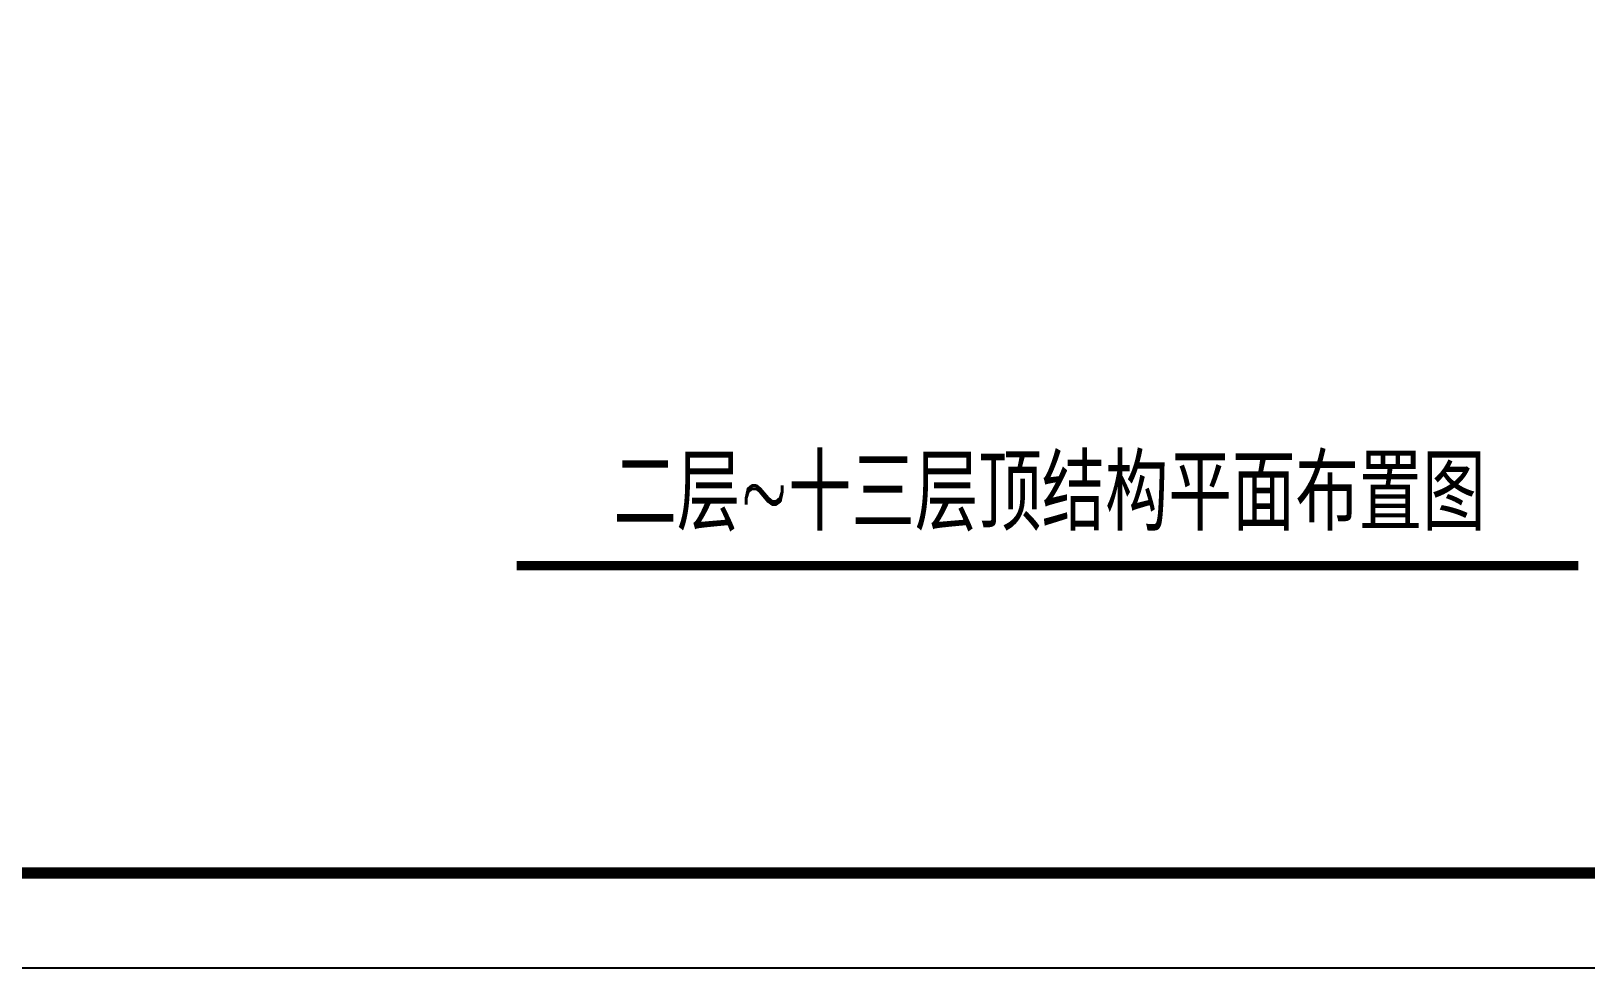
# Model space of a CAD drawing. Extents: x 154268 to 5133249, y -1832900 to 601179.
# Drawn here: x 280876 to 297262, y 541638 to 551514 of the extents above; entities that cross this region are included whole.
import ezdxf
from ezdxf.enums import TextEntityAlignment as Align

# ---------------------------------------------------------------- set-up
doc = ezdxf.new("R2010")
doc.units = 0
doc.header["$LTSCALE"] = 1000
doc.layers.add('_TSZ_PLOT_MARK', color=1, linetype='Continuous', plot=False)
for name, color, linetype in [('A-ANNO-TITLE', 3, 'Continuous'), ('HZ', 2, 'Continuous'), ('S-FLOOR-说明', 7, 'Continuous')]:
    doc.layers.add(name, color=color, linetype=linetype)
doc.styles.add('DD', font='romand__.ttf', dxfattribs={"width": 0.7, "bigfont": 'HZTXT.SHX'})

msp = doc.modelspace()

# ---------------------------------------------------------------- linework, layer by layer
at = {"layer": '_TSZ_PLOT_MARK'}
msp.add_lwpolyline([(261103.6, 541638.3), (345203.6, 541638.3), (345203.6, 601038.3), (261103.6, 601038.3)], close=True, dxfattribs=at)
at = {"layer": 'A-ANNO-TITLE'}
msp.add_lwpolyline([(261103.6, 541638.3), (345203.6, 541638.3), (345203.6, 601038.3), (261103.6, 601038.3)], close=True, dxfattribs=at)
at = {"layer": 'A-ANNO-TITLE', "const_width": 120}
msp.add_lwpolyline([(263603.6, 542638.3), (344203.6, 542638.3), (344203.6, 600038.3), (263603.6, 600038.3)], close=True, dxfattribs=at)
at = {"layer": 'HZ', "const_width": 100}
msp.add_lwpolyline([(285994.4, 545878.8), (297184.1, 545878.8)], dxfattribs=at)

# ---------------------------------------------------------------- texts
at = {"layer": 'S-FLOOR-说明', "style": 'DD', "width": 0.7}
msp.add_text('二层~十三层顶结构平面布置图', height=700, dxfattribs=at).set_placement((291608.9, 546323.7), align=Align.CENTER)

doc.saveas('drawing.dxf')
